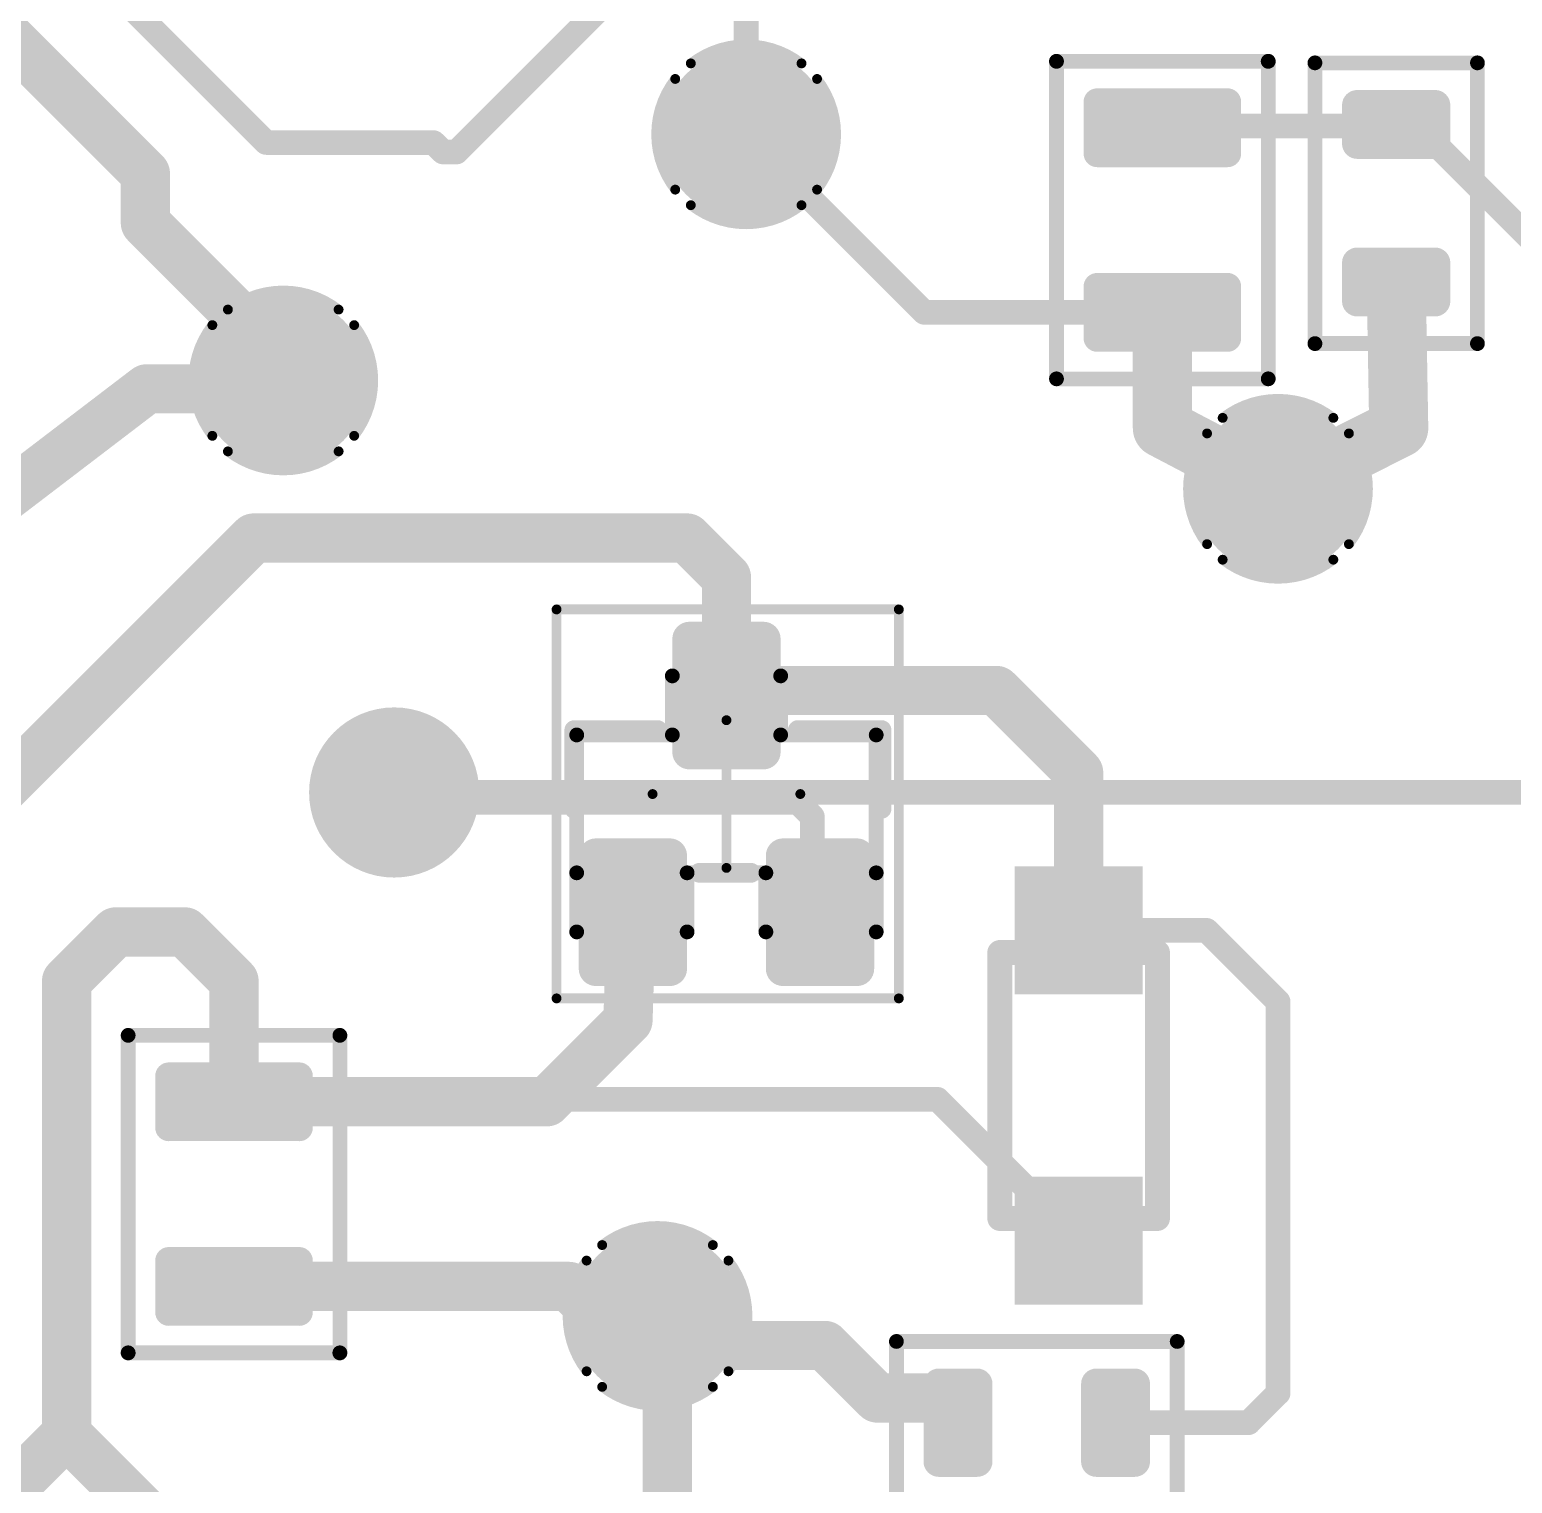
# Model space of a CAD drawing. Extents: x 87 to 200, y 48 to 111.
# Drawn here: x 100.3 to 115.35, y 59.08 to 73.85 of the extents above; entities that cross this region are included whole.
import ezdxf

# ---------------------------------------------------------------- set-up
doc = ezdxf.new("R2010")
doc.units = 0
doc.layers.get('0').update_dxf_attribs({"linetype": 'CONTINUOUS'})
for name, color, linetype in [('BOTTOMLAYER', 5, 'CONTINUOUS'), ('BOTTOMSOLDER', 6, 'CONTINUOUS'), ('INTERNALPLANE1', 76, 'CONTINUOUS'), ('INTERNALPLANE2', 16, 'CONTINUOUS'), ('MECHANICAL15', 56, 'CONTINUOUS'), ('MECHANICAL7', 56, 'CONTINUOUS'), ('TOPLAYER', 1, 'CONTINUOUS'), ('TOPOVERLAY', 2, 'CONTINUOUS'), ('TOPPASTE', 8, 'CONTINUOUS'), ('TOPSOLDER', 216, 'CONTINUOUS'), ('VIAHOLELAYER', 16, 'CONTINUOUS')]:
    doc.layers.add(name, color=color, linetype=linetype)

# ---------------------------------------------------------------- blocks, each defined once
blk = doc.blocks.new('FB_0603_7')
at = {"layer": 'TOPLAYER'}
h = blk.add_hatch(color=1, dxfattribs=at)
edge = h.paths.add_edge_path()
edge.add_arc((-0.995, 0.395), 0.105, 90, 180)
edge.add_line((-1.1, 0.395), (-1.1, -0.395))
edge.add_arc((-0.995, -0.395), 0.105, 180, 270)
edge.add_line((-0.995, -0.5), (-0.605, -0.5))
edge.add_arc((-0.605, -0.395), 0.105, 270, 360)
edge.add_line((-0.5, -0.395), (-0.5, 0.395))
edge.add_arc((-0.605, 0.395), 0.105, 0, 90)
edge.add_line((-0.605, 0.5), (-0.995, 0.5))
h = blk.add_hatch(color=1, dxfattribs=at)
edge = h.paths.add_edge_path()
edge.add_arc((0.605, 0.395), 0.105, 90, 180)
edge.add_line((0.5, 0.395), (0.5, -0.395))
edge.add_arc((0.605, -0.395), 0.105, 180, 270)
edge.add_line((0.605, -0.5), (0.995, -0.5))
edge.add_arc((0.995, -0.395), 0.105, 270, 360)
edge.add_line((1.1, -0.395), (1.1, 0.395))
edge.add_arc((0.995, 0.395), 0.105, 0, 90)
edge.add_line((0.995, 0.5), (0.605, 0.5))
at = {"layer": 'TOPPASTE'}
h = blk.add_hatch(color=8, dxfattribs=at)
edge = h.paths.add_edge_path()
edge.add_arc((-0.995, 0.395), 0.105, 90, 180)
edge.add_line((-1.1, 0.395), (-1.1, -0.395))
edge.add_arc((-0.995, -0.395), 0.105, 180, 270)
edge.add_line((-0.995, -0.5), (-0.605, -0.5))
edge.add_arc((-0.605, -0.395), 0.105, 270, 360)
edge.add_line((-0.5, -0.395), (-0.5, 0.395))
edge.add_arc((-0.605, 0.395), 0.105, 0, 90)
edge.add_line((-0.605, 0.5), (-0.995, 0.5))
h = blk.add_hatch(color=8, dxfattribs=at)
edge = h.paths.add_edge_path()
edge.add_arc((0.605, 0.395), 0.105, 90, 180)
edge.add_line((0.5, 0.395), (0.5, -0.395))
edge.add_arc((0.605, -0.395), 0.105, 180, 270)
edge.add_line((0.605, -0.5), (0.995, -0.5))
edge.add_arc((0.995, -0.395), 0.105, 270, 360)
edge.add_line((1.1, -0.395), (1.1, 0.395))
edge.add_arc((0.995, 0.395), 0.105, 0, 90)
edge.add_line((0.995, 0.5), (0.605, 0.5))
at = {"layer": 'TOPSOLDER'}
h = blk.add_hatch(color=216, dxfattribs=at)
edge = h.paths.add_edge_path()
edge.add_arc((-0.995, 0.395), 0.155, 90, 180)
edge.add_line((-1.15, 0.395), (-1.15, -0.395))
edge.add_arc((-0.995, -0.395), 0.155, 180, 270)
edge.add_line((-0.995, -0.55), (-0.605, -0.55))
edge.add_arc((-0.605, -0.395), 0.155, 270, 360)
edge.add_line((-0.45, -0.395), (-0.45, 0.395))
edge.add_arc((-0.605, 0.395), 0.155, 0, 90)
edge.add_line((-0.605, 0.55), (-0.995, 0.55))
h = blk.add_hatch(color=216, dxfattribs=at)
edge = h.paths.add_edge_path()
edge.add_arc((0.605, 0.395), 0.155, 90, 180)
edge.add_line((0.45, 0.395), (0.45, -0.395))
edge.add_arc((0.605, -0.395), 0.155, 180, 270)
edge.add_line((0.605, -0.55), (0.995, -0.55))
edge.add_arc((0.995, -0.395), 0.155, 270, 360)
edge.add_line((1.15, -0.395), (1.15, 0.395))
edge.add_arc((0.995, 0.395), 0.155, 0, 90)
edge.add_line((0.995, 0.55), (0.605, 0.55))
at = {"layer": 'TOPOVERLAY', "const_width": 0.15}
for points in [[(-1.425, 0.825), (-1.425, -0.825)], [(-1.425, 0.825), (1.425, 0.825)], [(1.425, 0.825), (1.425, -0.825)], [(-1.425, -0.825), (1.425, -0.825)]]:
    blk.add_lwpolyline(points, dxfattribs=at)
at = {"layer": 'TOPOVERLAY', "const_width": 0.075}
for points in [[(-1.463, 0.825, 1), (-1.388, 0.825, 1)], [(-1.463, 0.825, 1), (-1.388, 0.825, 1)], [(1.388, 0.825, 1), (1.463, 0.825, 1)], [(1.388, 0.825, 1), (1.463, 0.825, 1)], [(-1.463, -0.825, 1), (-1.388, -0.825, 1)], [(-1.463, -0.825, 1), (-1.388, -0.825, 1)], [(1.388, -0.825, 1), (1.463, -0.825, 1)], [(1.388, -0.825, 1), (1.463, -0.825, 1)]]:
    blk.add_lwpolyline(points, format="xyb", close=True, dxfattribs=at)
blk = doc.blocks.new('SOT23_3_15')
at = {"layer": 'TOPLAYER'}
h = blk.add_hatch(color=1, dxfattribs=at)
edge = h.paths.add_edge_path()
edge.add_arc((0.375, 0.425), 0.125, 270, 360)
edge.add_line((0.5, 0.425), (0.5, 1.575))
edge.add_arc((0.375, 1.575), 0.125, 0, 90)
edge.add_line((0.375, 1.7), (-0.375, 1.7))
edge.add_arc((-0.375, 1.575), 0.125, 90, 180)
edge.add_line((-0.5, 1.575), (-0.5, 0.425))
edge.add_arc((-0.375, 0.425), 0.125, 180, 270)
edge.add_line((-0.375, 0.3), (0.375, 0.3))
h = blk.add_hatch(color=1, dxfattribs=at)
edge = h.paths.add_edge_path()
edge.add_arc((-0.575, -1.775), 0.125, 270, 360)
edge.add_line((-0.45, -1.775), (-0.45, -0.625))
edge.add_arc((-0.575, -0.625), 0.125, 0, 90)
edge.add_line((-0.575, -0.5), (-1.325, -0.5))
edge.add_arc((-1.325, -0.625), 0.125, 90, 180)
edge.add_line((-1.45, -0.625), (-1.45, -1.775))
edge.add_arc((-1.325, -1.775), 0.125, 180, 270)
edge.add_line((-1.325, -1.9), (-0.575, -1.9))
h = blk.add_hatch(color=1, dxfattribs=at)
edge = h.paths.add_edge_path()
edge.add_arc((1.325, -1.775), 0.125, 270, 360)
edge.add_line((1.45, -1.775), (1.45, -0.625))
edge.add_arc((1.325, -0.625), 0.125, 0, 90)
edge.add_line((1.325, -0.5), (0.575, -0.5))
edge.add_arc((0.575, -0.625), 0.125, 90, 180)
edge.add_line((0.45, -0.625), (0.45, -1.775))
edge.add_arc((0.575, -1.775), 0.125, 180, 270)
edge.add_line((0.575, -1.9), (1.325, -1.9))
at = {"layer": 'TOPPASTE'}
h = blk.add_hatch(color=8, dxfattribs=at)
edge = h.paths.add_edge_path()
edge.add_arc((0.375, 0.425), 0.125, 270, 360)
edge.add_line((0.5, 0.425), (0.5, 1.575))
edge.add_arc((0.375, 1.575), 0.125, 0, 90)
edge.add_line((0.375, 1.7), (-0.375, 1.7))
edge.add_arc((-0.375, 1.575), 0.125, 90, 180)
edge.add_line((-0.5, 1.575), (-0.5, 0.425))
edge.add_arc((-0.375, 0.425), 0.125, 180, 270)
edge.add_line((-0.375, 0.3), (0.375, 0.3))
h = blk.add_hatch(color=8, dxfattribs=at)
edge = h.paths.add_edge_path()
edge.add_arc((-0.575, -1.775), 0.125, 270, 360)
edge.add_line((-0.45, -1.775), (-0.45, -0.625))
edge.add_arc((-0.575, -0.625), 0.125, 0, 90)
edge.add_line((-0.575, -0.5), (-1.325, -0.5))
edge.add_arc((-1.325, -0.625), 0.125, 90, 180)
edge.add_line((-1.45, -0.625), (-1.45, -1.775))
edge.add_arc((-1.325, -1.775), 0.125, 180, 270)
edge.add_line((-1.325, -1.9), (-0.575, -1.9))
h = blk.add_hatch(color=8, dxfattribs=at)
edge = h.paths.add_edge_path()
edge.add_arc((1.325, -1.775), 0.125, 270, 360)
edge.add_line((1.45, -1.775), (1.45, -0.625))
edge.add_arc((1.325, -0.625), 0.125, 0, 90)
edge.add_line((1.325, -0.5), (0.575, -0.5))
edge.add_arc((0.575, -0.625), 0.125, 90, 180)
edge.add_line((0.45, -0.625), (0.45, -1.775))
edge.add_arc((0.575, -1.775), 0.125, 180, 270)
edge.add_line((0.575, -1.9), (1.325, -1.9))
at = {"layer": 'TOPSOLDER'}
h = blk.add_hatch(color=216, dxfattribs=at)
edge = h.paths.add_edge_path()
edge.add_arc((0.375, 0.425), 0.175, 270, 360)
edge.add_line((0.55, 0.425), (0.55, 1.575))
edge.add_arc((0.375, 1.575), 0.175, 0, 90)
edge.add_line((0.375, 1.75), (-0.375, 1.75))
edge.add_arc((-0.375, 1.575), 0.175, 90, 180)
edge.add_line((-0.55, 1.575), (-0.55, 0.425))
edge.add_arc((-0.375, 0.425), 0.175, 180, 270)
edge.add_line((-0.375, 0.25), (0.375, 0.25))
h = blk.add_hatch(color=216, dxfattribs=at)
edge = h.paths.add_edge_path()
edge.add_arc((-0.575, -1.775), 0.175, 270, 360)
edge.add_line((-0.4, -1.775), (-0.4, -0.625))
edge.add_arc((-0.575, -0.625), 0.175, 0, 90)
edge.add_line((-0.575, -0.45), (-1.325, -0.45))
edge.add_arc((-1.325, -0.625), 0.175, 90, 180)
edge.add_line((-1.5, -0.625), (-1.5, -1.775))
edge.add_arc((-1.325, -1.775), 0.175, 180, 270)
edge.add_line((-1.325, -1.95), (-0.575, -1.95))
h = blk.add_hatch(color=216, dxfattribs=at)
edge = h.paths.add_edge_path()
edge.add_arc((1.325, -1.775), 0.175, 270, 360)
edge.add_line((1.5, -1.775), (1.5, -0.625))
edge.add_arc((1.325, -0.625), 0.175, 0, 90)
edge.add_line((1.325, -0.45), (0.575, -0.45))
edge.add_arc((0.575, -0.625), 0.175, 90, 180)
edge.add_line((0.4, -0.625), (0.4, -1.775))
edge.add_arc((0.575, -1.775), 0.175, 180, 270)
edge.add_line((0.575, -1.95), (1.325, -1.95))
at = {"layer": 'MECHANICAL15', "const_width": 0.1}
for points in [[(-1.725, -2.075), (-1.725, 1.875)], [(-1.725, 1.875), (1.75, 1.875)], [(1.75, -2.075), (1.75, 1.875)], [(0, -0.75), (0, 0.75)], [(-0.75, 0), (0.75, 0)], [(-1.725, -2.075), (1.75, -2.075)]]:
    blk.add_lwpolyline(points, dxfattribs=at)
at = {"layer": 'MECHANICAL15', "const_width": 0.05}
for points in [[(-1.75, 1.875, 1), (-1.7, 1.875, 1)], [(-1.75, 1.875, 1), (-1.7, 1.875, 1)], [(1.725, 1.875, 1), (1.775, 1.875, 1)], [(1.725, 1.875, 1), (1.775, 1.875, 1)], [(-0.025, 0.75, 1), (0.025, 0.75, 1)], [(-0.775, 0, 1), (-0.725, 0, 1)], [(0.725, 0, 1), (0.775, 0, 1)], [(-0.025, -0.75, 1), (0.025, -0.75, 1)], [(-1.75, -2.075, 1), (-1.7, -2.075, 1)], [(-1.75, -2.075, 1), (-1.7, -2.075, 1)], [(1.725, -2.075, 1), (1.775, -2.075, 1)], [(1.725, -2.075, 1), (1.775, -2.075, 1)]]:
    blk.add_lwpolyline(points, format="xyb", close=True, dxfattribs=at)
at = {"layer": 'MECHANICAL7', "const_width": 0.15}
for points in [[(-0.55, 1.2), (0.55, 1.2)], [(-0.55, 0.6), (-0.55, 1.2)], [(0.55, 0.6), (0.55, 1.2)], [(-1.52, 0.6), (1.52, 0.6)], [(-1.52, -1.4), (-1.52, 0.6)], [(1.52, 0.6), (1.52, -1.4)], [(-1.52, -0.8), (1.52, -0.8)], [(-0.4, -1.4), (-0.4, -0.8)], [(0.4, -0.8), (0.4, -1.4)], [(-1.52, -1.4), (-0.4, -1.4)], [(0.4, -1.4), (1.52, -1.4)]]:
    blk.add_lwpolyline(points, dxfattribs=at)
at = {"layer": 'MECHANICAL7', "const_width": 0.075}
for points in [[(-0.587, 1.2, 1), (-0.512, 1.2, 1)], [(-0.587, 1.2, 1), (-0.512, 1.2, 1)], [(0.513, 1.2, 1), (0.588, 1.2, 1)], [(0.513, 1.2, 1), (0.588, 1.2, 1)], [(-1.558, 0.6, 1), (-1.483, 0.6, 1)], [(-1.558, 0.6, 1), (-1.483, 0.6, 1)], [(-0.587, 0.6, 1), (-0.512, 0.6, 1)], [(0.513, 0.6, 1), (0.588, 0.6, 1)], [(1.483, 0.6, 1), (1.558, 0.6, 1)], [(1.483, 0.6, 1), (1.558, 0.6, 1)], [(-1.558, -0.8, 1), (-1.483, -0.8, 1)], [(-0.437, -0.8, 1), (-0.362, -0.8, 1)], [(0.363, -0.8, 1), (0.438, -0.8, 1)], [(1.483, -0.8, 1), (1.558, -0.8, 1)], [(-1.558, -1.4, 1), (-1.483, -1.4, 1)], [(-1.558, -1.4, 1), (-1.483, -1.4, 1)], [(-0.437, -1.4, 1), (-0.362, -1.4, 1)], [(-0.437, -1.4, 1), (-0.362, -1.4, 1)], [(0.363, -1.4, 1), (0.438, -1.4, 1)], [(0.363, -1.4, 1), (0.438, -1.4, 1)], [(1.483, -1.4, 1), (1.558, -1.4, 1)], [(1.483, -1.4, 1), (1.558, -1.4, 1)]]:
    blk.add_lwpolyline(points, format="xyb", close=True, dxfattribs=at)
at = {"layer": 'TOPOVERLAY', "const_width": 0.2}
for points in [[(-1.545, -0.15), (-1.545, 0.65)], [(-1.545, 0.65), (-0.7, 0.65)], [(0.725, 0.65), (1.575, 0.65)], [(1.575, 0.65), (1.575, -0.15)], [(-0.275, -0.8), (0.25, -0.8)]]:
    blk.add_lwpolyline(points, dxfattribs=at)
at = {"layer": 'TOPOVERLAY', "const_width": 0.1}
for points in [[(-1.595, 0.65, 1), (-1.495, 0.65, 1)], [(-1.595, 0.65, 1), (-1.495, 0.65, 1)], [(-0.75, 0.65, 1), (-0.65, 0.65, 1)], [(0.675, 0.65, 1), (0.775, 0.65, 1)], [(1.525, 0.65, 1), (1.625, 0.65, 1)], [(1.525, 0.65, 1), (1.625, 0.65, 1)], [(-1.595, -0.15, 1), (-1.495, -0.15, 1)], [(1.525, -0.15, 1), (1.625, -0.15, 1)], [(-0.325, -0.8, 1), (-0.225, -0.8, 1)], [(0.2, -0.8, 1), (0.3, -0.8, 1)]]:
    blk.add_lwpolyline(points, format="xyb", close=True, dxfattribs=at)
blk = doc.blocks.new('RES_0805_17')
at = {"layer": 'TOPLAYER'}
h = blk.add_hatch(color=1, dxfattribs=at)
edge = h.paths.add_edge_path()
edge.add_arc((-1.187, 0.662), 0.0875, 90, 180)
edge.add_line((-1.275, 0.662), (-1.275, -0.662))
edge.add_arc((-1.187, -0.662), 0.0875, 180, 270)
edge.add_line((-1.187, -0.75), (-0.662, -0.75))
edge.add_arc((-0.662, -0.662), 0.0875, 270, 360)
edge.add_line((-0.575, -0.662), (-0.575, 0.662))
edge.add_arc((-0.662, 0.662), 0.0875, 0, 90)
edge.add_line((-0.662, 0.75), (-1.187, 0.75))
h = blk.add_hatch(color=1, dxfattribs=at)
edge = h.paths.add_edge_path()
edge.add_arc((0.688, 0.662), 0.0875, 90, 180)
edge.add_line((0.6, 0.662), (0.6, -0.662))
edge.add_arc((0.688, -0.662), 0.0875, 180, 270)
edge.add_line((0.688, -0.75), (1.213, -0.75))
edge.add_arc((1.213, -0.662), 0.0875, 270, 360)
edge.add_line((1.3, -0.662), (1.3, 0.662))
edge.add_arc((1.213, 0.662), 0.0875, 0, 90)
edge.add_line((1.213, 0.75), (0.688, 0.75))
at = {"layer": 'TOPPASTE'}
h = blk.add_hatch(color=8, dxfattribs=at)
edge = h.paths.add_edge_path()
edge.add_arc((-1.187, 0.662), 0.0875, 90, 180)
edge.add_line((-1.275, 0.662), (-1.275, -0.662))
edge.add_arc((-1.187, -0.662), 0.0875, 180, 270)
edge.add_line((-1.187, -0.75), (-0.662, -0.75))
edge.add_arc((-0.662, -0.662), 0.0875, 270, 360)
edge.add_line((-0.575, -0.662), (-0.575, 0.662))
edge.add_arc((-0.662, 0.662), 0.0875, 0, 90)
edge.add_line((-0.662, 0.75), (-1.187, 0.75))
h = blk.add_hatch(color=8, dxfattribs=at)
edge = h.paths.add_edge_path()
edge.add_arc((0.688, 0.662), 0.0875, 90, 180)
edge.add_line((0.6, 0.662), (0.6, -0.662))
edge.add_arc((0.688, -0.662), 0.0875, 180, 270)
edge.add_line((0.688, -0.75), (1.213, -0.75))
edge.add_arc((1.213, -0.662), 0.0875, 270, 360)
edge.add_line((1.3, -0.662), (1.3, 0.662))
edge.add_arc((1.213, 0.662), 0.0875, 0, 90)
edge.add_line((1.213, 0.75), (0.688, 0.75))
at = {"layer": 'TOPSOLDER'}
h = blk.add_hatch(color=216, dxfattribs=at)
edge = h.paths.add_edge_path()
edge.add_arc((-1.187, 0.662), 0.138, 90, 180)
edge.add_line((-1.325, 0.662), (-1.325, -0.662))
edge.add_arc((-1.187, -0.662), 0.138, 180, 270)
edge.add_line((-1.187, -0.8), (-0.662, -0.8))
edge.add_arc((-0.662, -0.662), 0.138, 270, 360)
edge.add_line((-0.525, -0.662), (-0.525, 0.662))
edge.add_arc((-0.662, 0.662), 0.138, 0, 90)
edge.add_line((-0.662, 0.8), (-1.187, 0.8))
h = blk.add_hatch(color=216, dxfattribs=at)
edge = h.paths.add_edge_path()
edge.add_arc((0.688, 0.662), 0.138, 90, 180)
edge.add_line((0.55, 0.662), (0.55, -0.662))
edge.add_arc((0.688, -0.662), 0.138, 180, 270)
edge.add_line((0.688, -0.8), (1.213, -0.8))
edge.add_arc((1.213, -0.662), 0.138, 270, 360)
edge.add_line((1.35, -0.662), (1.35, 0.662))
edge.add_arc((1.213, 0.662), 0.138, 0, 90)
edge.add_line((1.213, 0.8), (0.688, 0.8))
at = {"layer": 'TOPOVERLAY', "const_width": 0.15}
for points in [[(-1.6, 1.075), (-1.6, -1.075)], [(-1.6, 1.075), (1.625, 1.075)], [(1.625, 1.075), (1.625, -1.075)], [(-1.6, -1.075), (1.625, -1.075)]]:
    blk.add_lwpolyline(points, dxfattribs=at)
at = {"layer": 'TOPOVERLAY', "const_width": 0.075}
for points in [[(-1.637, 1.075, 1), (-1.562, 1.075, 1)], [(-1.637, 1.075, 1), (-1.562, 1.075, 1)], [(1.587, 1.075, 1), (1.663, 1.075, 1)], [(1.587, 1.075, 1), (1.663, 1.075, 1)], [(-1.637, -1.075, 1), (-1.562, -1.075, 1)], [(-1.637, -1.075, 1), (-1.562, -1.075, 1)], [(1.587, -1.075, 1), (1.663, -1.075, 1)], [(1.587, -1.075, 1), (1.663, -1.075, 1)]]:
    blk.add_lwpolyline(points, format="xyb", close=True, dxfattribs=at)
blk = doc.blocks.new('RES_0805_19')
at = {"layer": 'TOPLAYER'}
h = blk.add_hatch(color=1, dxfattribs=at)
edge = h.paths.add_edge_path()
edge.add_arc((-1.187, 0.662), 0.0875, 90, 180)
edge.add_line((-1.275, 0.662), (-1.275, -0.662))
edge.add_arc((-1.187, -0.662), 0.0875, 180, 270)
edge.add_line((-1.187, -0.75), (-0.662, -0.75))
edge.add_arc((-0.662, -0.662), 0.0875, 270, 360)
edge.add_line((-0.575, -0.662), (-0.575, 0.662))
edge.add_arc((-0.662, 0.662), 0.0875, 0, 90)
edge.add_line((-0.662, 0.75), (-1.187, 0.75))
h = blk.add_hatch(color=1, dxfattribs=at)
edge = h.paths.add_edge_path()
edge.add_arc((0.688, 0.662), 0.0875, 90, 180)
edge.add_line((0.6, 0.662), (0.6, -0.662))
edge.add_arc((0.688, -0.662), 0.0875, 180, 270)
edge.add_line((0.688, -0.75), (1.213, -0.75))
edge.add_arc((1.213, -0.662), 0.0875, 270, 360)
edge.add_line((1.3, -0.662), (1.3, 0.662))
edge.add_arc((1.213, 0.662), 0.0875, 0, 90)
edge.add_line((1.213, 0.75), (0.688, 0.75))
at = {"layer": 'TOPPASTE'}
h = blk.add_hatch(color=8, dxfattribs=at)
edge = h.paths.add_edge_path()
edge.add_arc((-1.187, 0.662), 0.0875, 90, 180)
edge.add_line((-1.275, 0.662), (-1.275, -0.662))
edge.add_arc((-1.187, -0.662), 0.0875, 180, 270)
edge.add_line((-1.187, -0.75), (-0.662, -0.75))
edge.add_arc((-0.662, -0.662), 0.0875, 270, 360)
edge.add_line((-0.575, -0.662), (-0.575, 0.662))
edge.add_arc((-0.662, 0.662), 0.0875, 0, 90)
edge.add_line((-0.662, 0.75), (-1.187, 0.75))
h = blk.add_hatch(color=8, dxfattribs=at)
edge = h.paths.add_edge_path()
edge.add_arc((0.688, 0.662), 0.0875, 90, 180)
edge.add_line((0.6, 0.662), (0.6, -0.662))
edge.add_arc((0.688, -0.662), 0.0875, 180, 270)
edge.add_line((0.688, -0.75), (1.213, -0.75))
edge.add_arc((1.213, -0.662), 0.0875, 270, 360)
edge.add_line((1.3, -0.662), (1.3, 0.662))
edge.add_arc((1.213, 0.662), 0.0875, 0, 90)
edge.add_line((1.213, 0.75), (0.688, 0.75))
at = {"layer": 'TOPSOLDER'}
h = blk.add_hatch(color=216, dxfattribs=at)
edge = h.paths.add_edge_path()
edge.add_arc((-1.187, 0.662), 0.138, 90, 180)
edge.add_line((-1.325, 0.662), (-1.325, -0.662))
edge.add_arc((-1.187, -0.662), 0.138, 180, 270)
edge.add_line((-1.187, -0.8), (-0.662, -0.8))
edge.add_arc((-0.662, -0.662), 0.138, 270, 360)
edge.add_line((-0.525, -0.662), (-0.525, 0.662))
edge.add_arc((-0.662, 0.662), 0.138, 0, 90)
edge.add_line((-0.662, 0.8), (-1.187, 0.8))
h = blk.add_hatch(color=216, dxfattribs=at)
edge = h.paths.add_edge_path()
edge.add_arc((0.688, 0.662), 0.138, 90, 180)
edge.add_line((0.55, 0.662), (0.55, -0.662))
edge.add_arc((0.688, -0.662), 0.138, 180, 270)
edge.add_line((0.688, -0.8), (1.213, -0.8))
edge.add_arc((1.213, -0.662), 0.138, 270, 360)
edge.add_line((1.35, -0.662), (1.35, 0.662))
edge.add_arc((1.213, 0.662), 0.138, 0, 90)
edge.add_line((1.213, 0.8), (0.688, 0.8))
at = {"layer": 'TOPOVERLAY', "const_width": 0.15}
for points in [[(-1.6, -1.075), (-1.6, 1.075)], [(1.625, 1.075), (-1.6, 1.075)], [(1.625, -1.075), (1.625, 1.075)], [(1.625, -1.075), (-1.6, -1.075)]]:
    blk.add_lwpolyline(points, dxfattribs=at)
at = {"layer": 'TOPOVERLAY', "const_width": 0.075}
for points in [[(-1.637, 1.075, 1), (-1.562, 1.075, 1)], [(-1.637, 1.075, 1), (-1.562, 1.075, 1)], [(1.587, 1.075, 1), (1.663, 1.075, 1)], [(1.587, 1.075, 1), (1.663, 1.075, 1)], [(-1.637, -1.075, 1), (-1.562, -1.075, 1)], [(-1.637, -1.075, 1), (-1.562, -1.075, 1)], [(1.587, -1.075, 1), (1.663, -1.075, 1)], [(1.587, -1.075, 1), (1.663, -1.075, 1)]]:
    blk.add_lwpolyline(points, format="xyb", close=True, dxfattribs=at)
blk = doc.blocks.new('FB_0603_24')
at = {"layer": 'TOPLAYER'}
h = blk.add_hatch(color=1, dxfattribs=at)
edge = h.paths.add_edge_path()
edge.add_arc((-0.995, 0.395), 0.105, 90, 180)
edge.add_line((-1.1, 0.395), (-1.1, -0.395))
edge.add_arc((-0.995, -0.395), 0.105, 180, 270)
edge.add_line((-0.995, -0.5), (-0.605, -0.5))
edge.add_arc((-0.605, -0.395), 0.105, 270, 360)
edge.add_line((-0.5, -0.395), (-0.5, 0.395))
edge.add_arc((-0.605, 0.395), 0.105, 0, 90)
edge.add_line((-0.605, 0.5), (-0.995, 0.5))
h = blk.add_hatch(color=1, dxfattribs=at)
edge = h.paths.add_edge_path()
edge.add_arc((0.605, 0.395), 0.105, 90, 180)
edge.add_line((0.5, 0.395), (0.5, -0.395))
edge.add_arc((0.605, -0.395), 0.105, 180, 270)
edge.add_line((0.605, -0.5), (0.995, -0.5))
edge.add_arc((0.995, -0.395), 0.105, 270, 360)
edge.add_line((1.1, -0.395), (1.1, 0.395))
edge.add_arc((0.995, 0.395), 0.105, 0, 90)
edge.add_line((0.995, 0.5), (0.605, 0.5))
at = {"layer": 'TOPPASTE'}
h = blk.add_hatch(color=8, dxfattribs=at)
edge = h.paths.add_edge_path()
edge.add_arc((-0.995, 0.395), 0.105, 90, 180)
edge.add_line((-1.1, 0.395), (-1.1, -0.395))
edge.add_arc((-0.995, -0.395), 0.105, 180, 270)
edge.add_line((-0.995, -0.5), (-0.605, -0.5))
edge.add_arc((-0.605, -0.395), 0.105, 270, 360)
edge.add_line((-0.5, -0.395), (-0.5, 0.395))
edge.add_arc((-0.605, 0.395), 0.105, 0, 90)
edge.add_line((-0.605, 0.5), (-0.995, 0.5))
h = blk.add_hatch(color=8, dxfattribs=at)
edge = h.paths.add_edge_path()
edge.add_arc((0.605, 0.395), 0.105, 90, 180)
edge.add_line((0.5, 0.395), (0.5, -0.395))
edge.add_arc((0.605, -0.395), 0.105, 180, 270)
edge.add_line((0.605, -0.5), (0.995, -0.5))
edge.add_arc((0.995, -0.395), 0.105, 270, 360)
edge.add_line((1.1, -0.395), (1.1, 0.395))
edge.add_arc((0.995, 0.395), 0.105, 0, 90)
edge.add_line((0.995, 0.5), (0.605, 0.5))
at = {"layer": 'TOPSOLDER'}
h = blk.add_hatch(color=216, dxfattribs=at)
edge = h.paths.add_edge_path()
edge.add_arc((-0.995, 0.395), 0.155, 90, 180)
edge.add_line((-1.15, 0.395), (-1.15, -0.395))
edge.add_arc((-0.995, -0.395), 0.155, 180, 270)
edge.add_line((-0.995, -0.55), (-0.605, -0.55))
edge.add_arc((-0.605, -0.395), 0.155, 270, 360)
edge.add_line((-0.45, -0.395), (-0.45, 0.395))
edge.add_arc((-0.605, 0.395), 0.155, 0, 90)
edge.add_line((-0.605, 0.55), (-0.995, 0.55))
h = blk.add_hatch(color=216, dxfattribs=at)
edge = h.paths.add_edge_path()
edge.add_arc((0.605, 0.395), 0.155, 90, 180)
edge.add_line((0.45, 0.395), (0.45, -0.395))
edge.add_arc((0.605, -0.395), 0.155, 180, 270)
edge.add_line((0.605, -0.55), (0.995, -0.55))
edge.add_arc((0.995, -0.395), 0.155, 270, 360)
edge.add_line((1.15, -0.395), (1.15, 0.395))
edge.add_arc((0.995, 0.395), 0.155, 0, 90)
edge.add_line((0.995, 0.55), (0.605, 0.55))
at = {"layer": 'TOPOVERLAY', "const_width": 0.15}
for points in [[(-1.425, -0.825), (-1.425, 0.825)], [(-1.425, 0.825), (1.425, 0.825)], [(1.425, -0.825), (1.425, 0.825)], [(-1.425, -0.825), (1.425, -0.825)]]:
    blk.add_lwpolyline(points, dxfattribs=at)
at = {"layer": 'TOPOVERLAY', "const_width": 0.075}
for points in [[(-1.463, 0.825, 1), (-1.388, 0.825, 1)], [(-1.463, 0.825, 1), (-1.388, 0.825, 1)], [(1.388, 0.825, 1), (1.463, 0.825, 1)], [(1.388, 0.825, 1), (1.463, 0.825, 1)], [(-1.463, -0.825, 1), (-1.388, -0.825, 1)], [(-1.463, -0.825, 1), (-1.388, -0.825, 1)], [(1.388, -0.825, 1), (1.463, -0.825, 1)], [(1.388, -0.825, 1), (1.463, -0.825, 1)]]:
    blk.add_lwpolyline(points, format="xyb", close=True, dxfattribs=at)
blk = doc.blocks.new('MBR120_29')
at = {"layer": 'TOPLAYER'}
for points in [[(-0.075, 1.2), (1.125, 1.2), (1.125, 0), (-0.075, 0)], [(3.075, 1.2), (4.275, 1.2), (4.275, 0), (3.075, 0)]]:
    blk.add_hatch(color=1, dxfattribs=at).paths.add_polyline_path(points)
at = {"layer": 'TOPPASTE'}
for points in [[(-0.075, 1.2), (1.125, 1.2), (1.125, 0), (-0.075, 0)], [(3.075, 1.2), (4.275, 1.2), (4.275, 0), (3.075, 0)]]:
    blk.add_hatch(color=8, dxfattribs=at).paths.add_polyline_path(points)
at = {"layer": 'TOPSOLDER'}
for points in [[(-0.125, 1.25), (1.175, 1.25), (1.175, -0.05), (-0.125, -0.05)], [(3.025, 1.25), (4.325, 1.25), (4.325, -0.05), (3.025, -0.05)]]:
    blk.add_hatch(color=216, dxfattribs=at).paths.add_polyline_path(points)
at = {"layer": 'TOPOVERLAY', "const_width": 0.254}
for points in [[(0.75, -0.2), (0.75, 1.4)], [(3.45, 1.4), (0.75, 1.4)], [(3.45, -0.2), (3.45, 1.4)], [(3.45, -0.2), (0.75, -0.2)]]:
    blk.add_lwpolyline(points, dxfattribs=at)
at = {"layer": 'TOPOVERLAY', "const_width": 0.127}
for points in [[(0.687, 1.4, 1), (0.814, 1.4, 1)], [(0.687, 1.4, 1), (0.814, 1.4, 1)], [(3.387, 1.4, 1), (3.514, 1.4, 1)], [(3.387, 1.4, 1), (3.514, 1.4, 1)], [(0.687, -0.2, 1), (0.814, -0.2, 1)], [(0.687, -0.2, 1), (0.814, -0.2, 1)], [(3.387, -0.2, 1), (3.514, -0.2, 1)], [(3.387, -0.2, 1), (3.514, -0.2, 1)]]:
    blk.add_lwpolyline(points, format="xyb", close=True, dxfattribs=at)

msp = doc.modelspace()

# ---------------------------------------------------------------- hatches: boundary and pattern name
at = {"layer": 'BOTTOMLAYER'}
h = msp.add_hatch(color=5, dxfattribs=at)
edge = h.paths.add_edge_path()
edge.add_arc((107.574, 72.784), 0.635, 0, 360)
h = msp.add_hatch(color=5, dxfattribs=at)
edge = h.paths.add_edge_path()
edge.add_arc((102.874, 70.284), 0.635, 0, 360)
h = msp.add_hatch(color=5, dxfattribs=at)
edge = h.paths.add_edge_path()
edge.add_arc((112.974, 69.184), 0.635, 0, 360)
h = msp.add_hatch(color=5, dxfattribs=at)
edge = h.paths.add_edge_path()
edge.add_arc((104, 66.1), 0.635, 0, 360)
h = msp.add_hatch(color=5, dxfattribs=at)
edge = h.paths.add_edge_path()
edge.add_arc((106.674, 60.784), 0.635, 0, 360)
at = {"layer": 'BOTTOMSOLDER'}
h = msp.add_hatch(color=6, dxfattribs=at)
edge = h.paths.add_edge_path()
edge.add_arc((107.574, 72.784), 0.406, 0, 360)
h = msp.add_hatch(color=6, dxfattribs=at)
edge = h.paths.add_edge_path()
edge.add_arc((102.874, 70.284), 0.406, 0, 360)
h = msp.add_hatch(color=6, dxfattribs=at)
edge = h.paths.add_edge_path()
edge.add_arc((112.974, 69.184), 0.406, 0, 360)
h = msp.add_hatch(color=6, dxfattribs=at)
edge = h.paths.add_edge_path()
edge.add_arc((104, 66.1), 0.406, 0, 360)
h = msp.add_hatch(color=6, dxfattribs=at)
edge = h.paths.add_edge_path()
edge.add_arc((106.674, 60.784), 0.406, 0, 360)
at = {"layer": 'INTERNALPLANE1'}
h = msp.add_hatch(color=76, dxfattribs=at)
edge = h.paths.add_edge_path()
edge.add_arc((107.574, 72.784), 0.864, 0, 360)
h = msp.add_hatch(color=76, dxfattribs=at)
edge = h.paths.add_edge_path()
edge.add_arc((112.974, 69.184), 0.864, 0, 360)
h = msp.add_hatch(color=76, dxfattribs=at)
edge = h.paths.add_edge_path()
edge.add_arc((104, 66.1), 0.864, 0, 360)
h = msp.add_hatch(color=76, dxfattribs=at)
edge = h.paths.add_edge_path()
edge.add_arc((106.674, 60.784), 0.864, 0, 360)
at = {"layer": 'INTERNALPLANE2'}
h = msp.add_hatch(color=16, dxfattribs=at)
edge = h.paths.add_edge_path()
edge.add_arc((102.874, 70.284), 0.864, 0, 360)
h = msp.add_hatch(color=16, dxfattribs=at)
edge = h.paths.add_edge_path()
edge.add_arc((104, 66.1), 0.864, 0, 360)
at = {"layer": 'TOPLAYER'}
h = msp.add_hatch(color=1, dxfattribs=at)
edge = h.paths.add_edge_path()
edge.add_arc((107.574, 72.784), 0.635, 0, 360)
h = msp.add_hatch(color=1, dxfattribs=at)
edge = h.paths.add_edge_path()
edge.add_arc((102.874, 70.284), 0.635, 0, 360)
h = msp.add_hatch(color=1, dxfattribs=at)
edge = h.paths.add_edge_path()
edge.add_arc((112.974, 69.184), 0.635, 0, 360)
h = msp.add_hatch(color=1, dxfattribs=at)
edge = h.paths.add_edge_path()
edge.add_arc((104, 66.1), 0.635, 0, 360)
h = msp.add_hatch(color=1, dxfattribs=at)
edge = h.paths.add_edge_path()
edge.add_arc((106.674, 60.784), 0.635, 0, 360)
at = {"layer": 'TOPSOLDER'}
h = msp.add_hatch(color=216, dxfattribs=at)
edge = h.paths.add_edge_path()
edge.add_arc((107.574, 72.784), 0.406, 0, 360)
h = msp.add_hatch(color=216, dxfattribs=at)
edge = h.paths.add_edge_path()
edge.add_arc((102.874, 70.284), 0.406, 0, 360)
h = msp.add_hatch(color=216, dxfattribs=at)
edge = h.paths.add_edge_path()
edge.add_arc((112.974, 69.184), 0.406, 0, 360)
h = msp.add_hatch(color=216, dxfattribs=at)
edge = h.paths.add_edge_path()
edge.add_arc((104, 66.1), 0.406, 0, 360)
h = msp.add_hatch(color=216, dxfattribs=at)
edge = h.paths.add_edge_path()
edge.add_arc((106.674, 60.784), 0.406, 0, 360)
at = {"layer": 'VIAHOLELAYER'}
h = msp.add_hatch(color=16, dxfattribs=at)
edge = h.paths.add_edge_path()
edge.add_arc((107.574, 72.784), 0.356, 0, 360)
h = msp.add_hatch(color=16, dxfattribs=at)
edge = h.paths.add_edge_path()
edge.add_arc((102.874, 70.284), 0.356, 0, 360)
h = msp.add_hatch(color=16, dxfattribs=at)
edge = h.paths.add_edge_path()
edge.add_arc((112.974, 69.184), 0.356, 0, 360)
h = msp.add_hatch(color=16, dxfattribs=at)
edge = h.paths.add_edge_path()
edge.add_arc((104, 66.1), 0.356, 0, 360)
h = msp.add_hatch(color=16, dxfattribs=at)
edge = h.paths.add_edge_path()
edge.add_arc((106.674, 60.784), 0.356, 0, 360)

# ---------------------------------------------------------------- linework, layer by layer
at = {"layer": 'BOTTOMLAYER', "const_width": 0.25}
for points in [[(99.168, 76.232), (102.7, 72.7)], [(104.633, 72.604), (106.1, 74.071)], [(102.7, 72.7), (104.4, 72.7)], [(104.4, 72.7), (104.496, 72.604)], [(104.496, 72.604), (104.633, 72.604)], [(104, 66.1), (118.004, 66.1)]]:
    msp.add_lwpolyline(points, dxfattribs=at)
at = {"layer": 'BOTTOMLAYER', "const_width": 0.125}
for points in [[(102.638, 72.7, 1), (102.762, 72.7, 1)], [(102.638, 72.7, 1), (102.762, 72.7, 1)], [(104.338, 72.7, 1), (104.462, 72.7, 1)], [(104.338, 72.7, 1), (104.462, 72.7, 1)], [(104.434, 72.604, 1), (104.559, 72.604, 1)], [(104.434, 72.604, 1), (104.559, 72.604, 1)], [(104.57, 72.604, 1), (104.695, 72.604, 1)], [(104.57, 72.604, 1), (104.695, 72.604, 1)], [(103.938, 66.1, 1), (104.062, 66.1, 1)]]:
    msp.add_lwpolyline(points, format="xyb", close=True, dxfattribs=at)
at = {"layer": 'INTERNALPLANE1', "const_width": 0.1}
for points in [[(102.312, 71.004, -0.344328), (103.436, 71.004)], [(102.154, 69.722, -0.344328), (102.154, 70.846)], [(103.594, 70.846, -0.344328), (103.594, 69.722)], [(103.436, 69.564, -0.344328), (102.312, 69.564)]]:
    msp.add_lwpolyline(points, format="xyb", dxfattribs=at)
at = {"layer": 'INTERNALPLANE1', "const_width": 0.05}
for points in [[(102.287, 71.004, 1), (102.337, 71.004, 1)], [(103.411, 71.004, 1), (103.461, 71.004, 1)], [(102.129, 70.846, 1), (102.179, 70.846, 1)], [(103.569, 70.846, 1), (103.619, 70.846, 1)], [(102.129, 69.722, 1), (102.179, 69.722, 1)], [(103.569, 69.722, 1), (103.619, 69.722, 1)], [(102.287, 69.564, 1), (102.337, 69.564, 1)], [(103.411, 69.564, 1), (103.461, 69.564, 1)]]:
    msp.add_lwpolyline(points, format="xyb", close=True, dxfattribs=at)
at = {"layer": 'INTERNALPLANE2', "const_width": 0.1}
for points in [[(107.012, 73.504, -0.344328), (108.136, 73.504)], [(106.854, 72.222, -0.344328), (106.854, 73.346)], [(108.294, 73.346, -0.344328), (108.294, 72.222)], [(108.136, 72.064, -0.344328), (107.012, 72.064)], [(112.412, 69.904, -0.344328), (113.536, 69.904)], [(112.254, 68.622, -0.344328), (112.254, 69.746)], [(113.694, 69.746, -0.344328), (113.694, 68.622)], [(113.536, 68.464, -0.344328), (112.412, 68.464)], [(106.112, 61.504, -0.344328), (107.236, 61.504)], [(105.954, 60.222, -0.344328), (105.954, 61.346)], [(107.394, 61.346, -0.344328), (107.394, 60.222)], [(107.236, 60.064, -0.344328), (106.112, 60.064)]]:
    msp.add_lwpolyline(points, format="xyb", dxfattribs=at)
at = {"layer": 'INTERNALPLANE2', "const_width": 0.05}
for points in [[(106.987, 73.504, 1), (107.037, 73.504, 1)], [(108.111, 73.504, 1), (108.161, 73.504, 1)], [(106.829, 73.346, 1), (106.879, 73.346, 1)], [(108.269, 73.346, 1), (108.319, 73.346, 1)], [(106.829, 72.222, 1), (106.879, 72.222, 1)], [(108.269, 72.222, 1), (108.319, 72.222, 1)], [(106.987, 72.064, 1), (107.037, 72.064, 1)], [(108.111, 72.064, 1), (108.161, 72.064, 1)], [(112.387, 69.904, 1), (112.437, 69.904, 1)], [(113.511, 69.904, 1), (113.561, 69.904, 1)], [(112.229, 69.746, 1), (112.279, 69.746, 1)], [(113.669, 69.746, 1), (113.719, 69.746, 1)], [(112.229, 68.622, 1), (112.279, 68.622, 1)], [(113.669, 68.622, 1), (113.719, 68.622, 1)], [(112.387, 68.464, 1), (112.437, 68.464, 1)], [(113.511, 68.464, 1), (113.561, 68.464, 1)], [(106.087, 61.504, 1), (106.137, 61.504, 1)], [(107.211, 61.504, 1), (107.261, 61.504, 1)], [(105.929, 61.346, 1), (105.979, 61.346, 1)], [(107.369, 61.346, 1), (107.419, 61.346, 1)], [(105.929, 60.222, 1), (105.979, 60.222, 1)], [(107.369, 60.222, 1), (107.419, 60.222, 1)], [(106.087, 60.064, 1), (106.137, 60.064, 1)], [(107.211, 60.064, 1), (107.261, 60.064, 1)]]:
    msp.add_lwpolyline(points, format="xyb", close=True, dxfattribs=at)
at = {"layer": 'TOPLAYER'}
for points, const_width in [([(98.774, 75.084), (101.474, 72.384)], 0.5), ([(107.574, 72.784), (107.574, 74.814)], 0.254), ([(107.574, 72.784), (109.383, 70.975)], 0.25), ([(111.8, 72.85), (111.817, 72.867)], 0.25), ([(111.817, 72.867), (113.983, 72.867)], 0.25), ([(113.983, 72.867), (114, 72.85)], 0.25), ([(114.174, 72.884), (114.374, 72.884)], 0.25), ([(114.374, 72.884), (115.758, 71.5)], 0.25), ([(101.474, 71.884), (101.474, 72.384)], 0.5), ([(101.474, 71.884), (102.874, 70.484)], 0.5), ([(114.174, 71.284), (114.175, 71.253)], 0.6), ([(114.175, 71.253), (114.2, 69.8)], 0.6), ([(114.001, 71.111), (114.174, 71.284)], 0.254), ([(114.143, 71.222), (114.175, 71.253)], 0.254), ([(114.175, 71.253), (114.18, 71.259)], 0.254), ([(111.8, 69.8), (111.8, 70.975)], 0.6), ([(109.383, 70.975), (111.8, 70.975)], 0.25), ([(102.874, 70.284), (102.874, 70.484)], 0.254), ([(102.789, 70.199), (102.874, 70.284)], 0.5), ([(99.374, 68.584), (101.489, 70.199)], 0.5), ([(101.489, 70.199), (102.789, 70.199)], 0.5), ([(111.8, 69.8), (112.974, 69.184)], 0.6), ([(112.974, 69.184), (114.2, 69.8)], 0.6), ([(99.474, 65.584), (102.574, 68.684)], 0.5), ([(102.574, 68.684), (106.974, 68.684)], 0.5), ([(106.974, 68.684), (107.374, 68.284)], 0.5), ([(107.374, 67.084), (107.374, 68.284)], 0.5), ([(107.747, 67.136), (110.114, 67.136)], 0.5), ([(110.114, 67.136), (110.95, 66.3)], 0.5), ([(107.374, 67.009), (107.374, 67.084)], 0.254), ([(107.374, 67.009), (107.397, 67.017)], 0.254), ([(107.397, 67.017), (107.747, 67.136)], 0.254), ([(110.95, 64.7), (110.95, 66.3)], 0.5), ([(104, 66.1), (104.1, 66)], 0.25), ([(104.1, 66), (108.1, 66)], 0.25), ([(108.1, 66), (108.246, 65.854)], 0.25), ([(108.246, 64.962), (108.246, 65.854)], 0.25), ([(108.246, 64.962), (108.324, 64.884)], 0.25), ([(100.674, 64.184), (101.174, 64.684)], 0.5), ([(101.174, 64.684), (101.874, 64.684)], 0.5), ([(101.874, 64.684), (102.374, 64.184)], 0.5), ([(106.399, 64.584), (106.424, 64.884)], 0.254), ([(106.374, 63.784), (106.399, 64.584)], 0.5), ([(110.95, 64.7), (112.25, 64.7)], 0.25), ([(112.25, 64.7), (112.975, 63.975)], 0.25), ([(100.674, 59.584), (100.674, 64.184)], 0.5), ([(102.374, 63.059), (102.374, 64.184)], 0.5), ([(105.574, 62.984), (106.374, 63.784)], 0.5), ([(112.975, 60), (112.975, 63.975)], 0.25), ([(102.374, 62.959), (105.549, 62.959)], 0.5), ([(105.574, 62.984), (109.516, 62.984)], 0.25), ([(109.516, 62.984), (110.95, 61.55)], 0.25), ([(102.374, 61.084), (105.774, 61.084)], 0.5), ([(105.774, 61.084), (106.774, 60.084)], 0.5), ([(102.374, 61.084), (102.597, 60.861)], 0.254), ([(106.774, 60.084), (107.174, 60.484)], 0.5), ([(107.174, 60.484), (108.374, 60.484)], 0.5), ([(108.374, 60.484), (108.908, 59.95)], 0.5), ([(106.774, 56.084), (106.774, 60.084)], 0.5), ([(108.908, 59.95), (109.675, 59.95)], 0.5), ([(109.675, 59.95), (109.725, 59.7)], 0.5), ([(109.675, 59.95), (109.725, 59.9)], 0.5), ([(109.725, 59.7), (109.725, 59.9)], 0.5), ([(112.675, 59.7), (112.975, 60)], 0.25), ([(99.274, 58.184), (100.674, 59.584)], 0.5), ([(100.674, 59.584), (101.774, 58.484)], 0.5), ([(111.325, 59.7), (112.675, 59.7)], 0.25)]:
    msp.add_lwpolyline(points, dxfattribs=dict(at, const_width=const_width))
for points, const_width in [([(107.511, 72.784, 1), (107.638, 72.784, 1)], 0.127), ([(107.512, 72.784, 1), (107.637, 72.784, 1)], 0.125), ([(111.738, 72.85, 1), (111.862, 72.85, 1)], 0.125), ([(111.755, 72.867, 1), (111.879, 72.867, 1)], 0.125), ([(111.755, 72.867, 1), (111.879, 72.867, 1)], 0.125), ([(113.921, 72.867, 1), (114.046, 72.867, 1)], 0.125), ([(113.921, 72.867, 1), (114.046, 72.867, 1)], 0.125), ([(113.938, 72.85, 1), (114.063, 72.85, 1)], 0.125), ([(114.112, 72.884, 1), (114.237, 72.884, 1)], 0.125), ([(114.312, 72.884, 1), (114.437, 72.884, 1)], 0.125), ([(114.312, 72.884, 1), (114.437, 72.884, 1)], 0.125), ([(101.349, 72.384, 1), (101.599, 72.384, 1)], 0.25), ([(101.349, 72.384, 1), (101.599, 72.384, 1)], 0.25), ([(101.349, 71.884, 1), (101.599, 71.884, 1)], 0.25), ([(101.349, 71.884, 1), (101.599, 71.884, 1)], 0.25), ([(114.024, 71.284, 1), (114.324, 71.284, 1)], 0.3), ([(114.025, 71.253, 1), (114.325, 71.253, 1)], 0.3), ([(114.025, 71.253, 1), (114.325, 71.253, 1)], 0.3), ([(114.111, 71.284, 1), (114.238, 71.284, 1)], 0.127), ([(114.111, 71.253, 1), (114.238, 71.253, 1)], 0.127), ([(114.111, 71.253, 1), (114.238, 71.253, 1)], 0.127), ([(114.117, 71.259, 1), (114.244, 71.259, 1)], 0.127), ([(111.65, 70.975, 1), (111.95, 70.975, 1)], 0.3), ([(113.938, 71.111, 1), (114.065, 71.111, 1)], 0.127), ([(114.079, 71.222, 1), (114.206, 71.222, 1)], 0.127), ([(109.321, 70.975, 1), (109.445, 70.975, 1)], 0.125), ([(109.321, 70.975, 1), (109.445, 70.975, 1)], 0.125), ([(111.738, 70.975, 1), (111.862, 70.975, 1)], 0.125), ([(102.749, 70.484, 1), (102.999, 70.484, 1)], 0.25), ([(102.81, 70.484, 1), (102.937, 70.484, 1)], 0.127), ([(102.749, 70.284, 1), (102.999, 70.284, 1)], 0.25), ([(101.364, 70.199, 1), (101.614, 70.199, 1)], 0.25), ([(101.364, 70.199, 1), (101.614, 70.199, 1)], 0.25), ([(102.664, 70.199, 1), (102.914, 70.199, 1)], 0.25), ([(102.664, 70.199, 1), (102.914, 70.199, 1)], 0.25), ([(102.81, 70.284, 1), (102.937, 70.284, 1)], 0.127), ([(111.65, 69.8, 1), (111.95, 69.8, 1)], 0.3), ([(111.65, 69.8, 1), (111.95, 69.8, 1)], 0.3), ([(114.05, 69.8, 1), (114.35, 69.8, 1)], 0.3), ([(114.05, 69.8, 1), (114.35, 69.8, 1)], 0.3), ([(112.824, 69.184, 1), (113.124, 69.184, 1)], 0.3), ([(112.824, 69.184, 1), (113.124, 69.184, 1)], 0.3), ([(102.449, 68.684, 1), (102.699, 68.684, 1)], 0.25), ([(102.449, 68.684, 1), (102.699, 68.684, 1)], 0.25), ([(106.849, 68.684, 1), (107.099, 68.684, 1)], 0.25), ([(106.849, 68.684, 1), (107.099, 68.684, 1)], 0.25), ([(107.249, 68.284, 1), (107.499, 68.284, 1)], 0.25), ([(107.249, 68.284, 1), (107.499, 68.284, 1)], 0.25), ([(107.249, 67.084, 1), (107.499, 67.084, 1)], 0.25), ([(107.622, 67.136, 1), (107.872, 67.136, 1)], 0.25), ([(109.989, 67.136, 1), (110.239, 67.136, 1)], 0.25), ([(109.989, 67.136, 1), (110.239, 67.136, 1)], 0.25), ([(107.311, 67.084, 1), (107.438, 67.084, 1)], 0.127), ([(107.333, 67.017, 1), (107.46, 67.017, 1)], 0.127), ([(107.333, 67.017, 1), (107.46, 67.017, 1)], 0.127), ([(107.684, 67.136, 1), (107.811, 67.136, 1)], 0.127), ([(107.311, 67.009, 1), (107.438, 67.009, 1)], 0.127), ([(107.311, 67.009, 1), (107.438, 67.009, 1)], 0.127), ([(110.825, 66.3, 1), (111.075, 66.3, 1)], 0.25), ([(110.825, 66.3, 1), (111.075, 66.3, 1)], 0.25), ([(103.938, 66.1, 1), (104.062, 66.1, 1)], 0.125), ([(104.038, 66, 1), (104.162, 66, 1)], 0.125), ([(104.038, 66, 1), (104.162, 66, 1)], 0.125), ([(108.038, 66, 1), (108.162, 66, 1)], 0.125), ([(108.038, 66, 1), (108.162, 66, 1)], 0.125), ([(108.184, 65.854, 1), (108.309, 65.854, 1)], 0.125), ([(108.184, 65.854, 1), (108.309, 65.854, 1)], 0.125), ([(108.184, 64.962, 1), (108.309, 64.962, 1)], 0.125), ([(108.184, 64.962, 1), (108.309, 64.962, 1)], 0.125), ([(101.049, 64.684, 1), (101.299, 64.684, 1)], 0.25), ([(101.049, 64.684, 1), (101.299, 64.684, 1)], 0.25), ([(101.749, 64.684, 1), (101.999, 64.684, 1)], 0.25), ([(101.749, 64.684, 1), (101.999, 64.684, 1)], 0.25), ([(106.361, 64.884, 1), (106.488, 64.884, 1)], 0.127), ([(108.262, 64.884, 1), (108.387, 64.884, 1)], 0.125), ([(110.825, 64.7, 1), (111.075, 64.7, 1)], 0.25), ([(106.274, 64.584, 1), (106.524, 64.584, 1)], 0.25), ([(110.888, 64.7, 1), (111.013, 64.7, 1)], 0.125), ([(112.187, 64.7, 1), (112.312, 64.7, 1)], 0.125), ([(112.187, 64.7, 1), (112.312, 64.7, 1)], 0.125), ([(106.335, 64.584, 1), (106.462, 64.584, 1)], 0.127), ([(100.549, 64.184, 1), (100.799, 64.184, 1)], 0.25), ([(100.549, 64.184, 1), (100.799, 64.184, 1)], 0.25), ([(102.249, 64.184, 1), (102.499, 64.184, 1)], 0.25), ([(102.249, 64.184, 1), (102.499, 64.184, 1)], 0.25), ([(106.249, 63.784, 1), (106.499, 63.784, 1)], 0.25), ([(106.249, 63.784, 1), (106.499, 63.784, 1)], 0.25), ([(112.913, 63.975, 1), (113.038, 63.975, 1)], 0.125), ([(112.913, 63.975, 1), (113.038, 63.975, 1)], 0.125), ([(102.249, 63.059, 1), (102.499, 63.059, 1)], 0.25), ([(105.449, 62.984, 1), (105.699, 62.984, 1)], 0.25), ([(102.249, 62.959, 1), (102.499, 62.959, 1)], 0.25), ([(105.424, 62.959, 1), (105.674, 62.959, 1)], 0.25), ([(105.512, 62.984, 1), (105.636, 62.984, 1)], 0.125), ([(109.454, 62.984, 1), (109.579, 62.984, 1)], 0.125), ([(109.454, 62.984, 1), (109.579, 62.984, 1)], 0.125), ([(110.888, 61.55, 1), (111.013, 61.55, 1)], 0.125), ([(102.249, 61.084, 1), (102.499, 61.084, 1)], 0.25), ([(105.649, 61.084, 1), (105.899, 61.084, 1)], 0.25), ([(105.649, 61.084, 1), (105.899, 61.084, 1)], 0.25), ([(102.311, 61.084, 1), (102.438, 61.084, 1)], 0.127), ([(102.534, 60.861, 1), (102.661, 60.861, 1)], 0.127), ([(107.049, 60.484, 1), (107.299, 60.484, 1)], 0.25), ([(107.049, 60.484, 1), (107.299, 60.484, 1)], 0.25), ([(108.249, 60.484, 1), (108.499, 60.484, 1)], 0.25), ([(108.249, 60.484, 1), (108.499, 60.484, 1)], 0.25), ([(106.649, 60.084, 1), (106.899, 60.084, 1)], 0.25), ([(106.649, 60.084, 1), (106.899, 60.084, 1)], 0.25), ([(106.649, 60.084, 1), (106.899, 60.084, 1)], 0.25), ([(108.783, 59.95, 1), (109.033, 59.95, 1)], 0.25), ([(108.783, 59.95, 1), (109.033, 59.95, 1)], 0.25), ([(109.55, 59.95, 1), (109.8, 59.95, 1)], 0.25), ([(109.55, 59.95, 1), (109.8, 59.95, 1)], 0.25), ([(109.55, 59.95, 1), (109.8, 59.95, 1)], 0.25), ([(109.6, 59.9, 1), (109.85, 59.9, 1)], 0.25), ([(109.6, 59.9, 1), (109.85, 59.9, 1)], 0.25), ([(112.913, 60, 1), (113.038, 60, 1)], 0.125), ([(112.913, 60, 1), (113.038, 60, 1)], 0.125), ([(109.6, 59.7, 1), (109.85, 59.7, 1)], 0.25), ([(109.6, 59.7, 1), (109.85, 59.7, 1)], 0.25), ([(100.549, 59.584, 1), (100.799, 59.584, 1)], 0.25), ([(100.549, 59.584, 1), (100.799, 59.584, 1)], 0.25), ([(100.549, 59.584, 1), (100.799, 59.584, 1)], 0.25), ([(111.263, 59.7, 1), (111.388, 59.7, 1)], 0.125), ([(112.613, 59.7, 1), (112.738, 59.7, 1)], 0.125), ([(112.613, 59.7, 1), (112.738, 59.7, 1)], 0.125)]:
    msp.add_lwpolyline(points, format="xyb", close=True, dxfattribs=dict(at, const_width=const_width))

# ---------------------------------------------------------------- block references
for name, p, rotation in [('RES_0805_17', (111.8, 71.9), 90), ('FB_0603_7', (114.174, 72.084), 90), ('MBR120_29', (110.35, 65.225), 270), ('RES_0805_19', (102.374, 62.034), 270), ('FB_0603_24', (110.525, 59.7), 360)]:
    msp.add_blockref(name, p, dxfattribs=dict(rotation=rotation))
msp.add_blockref('SOT23_3_15', (107.374, 66.084))

doc.saveas('drawing.dxf')
